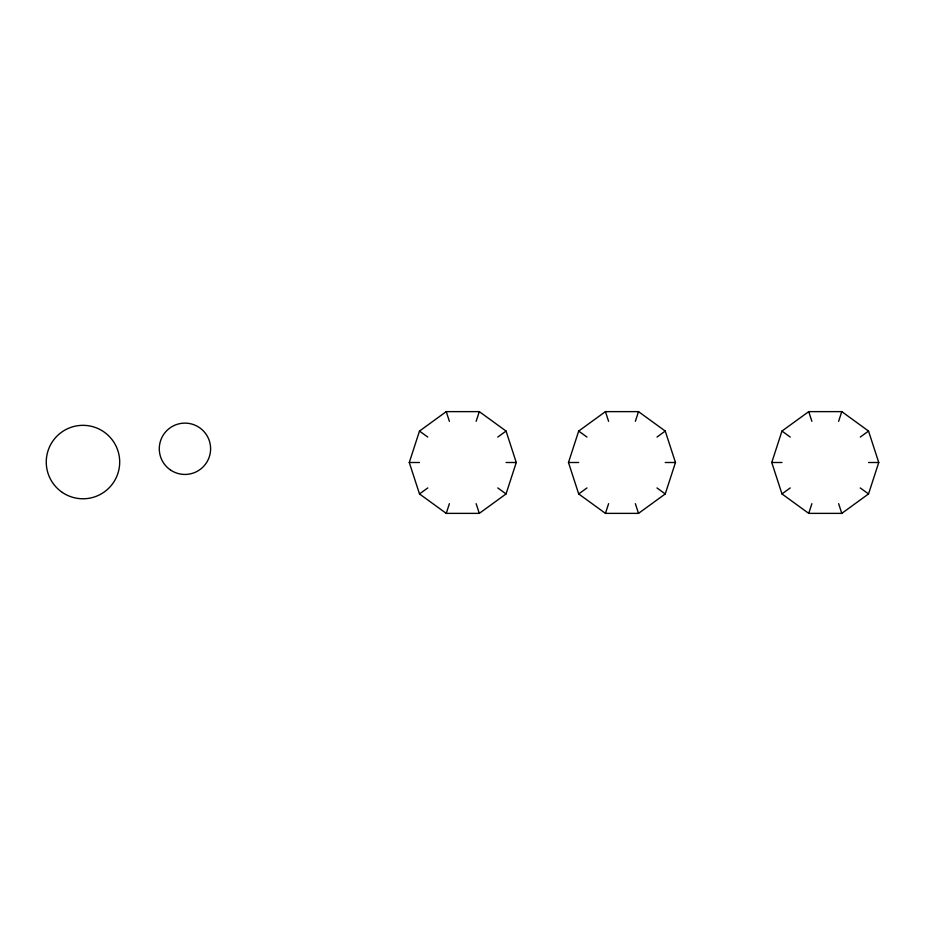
<?xml version="1.0" encoding="UTF-8"?>
<svg xmlns="http://www.w3.org/2000/svg" width="925" height="925" viewBox="0 0 925 925"><rect width="100%" height="100%" fill="white"/><g stroke="black" fill="none" stroke-linecap="round" stroke-linejoin="round"><path stroke-width="1.39" d="M409.278 462.5L419.499 431.062L446.243 411.625L479.3 411.625L506.056 431.062L516.266 462.5L506.056 493.938L479.3 513.375L446.243 513.375L419.499 493.938L409.278 462.5L419.499 462.5M446.243 513.375L449.4 503.663M476.144 421.337L479.3 411.625M568.482 462.5L578.692 431.062L605.447 411.625L638.504 411.625L665.248 431.062L675.47 462.5L665.248 493.938L638.504 513.375L605.447 513.375L578.692 493.938L568.482 462.5L578.692 462.5M605.447 513.375L608.604 503.663M635.348 421.337L638.504 411.625M771.762 462.5L781.972 431.062L808.728 411.625L841.785 411.625L868.529 431.062L878.75 462.5L868.529 493.938L841.785 513.375L808.728 513.375L781.972 493.938L771.762 462.5L781.972 462.5M808.728 513.375L811.884 503.663M838.628 421.337L841.785 411.625M419.499 493.938L427.766 487.938M497.789 437.062L506.056 431.062M578.692 493.938L586.959 487.938M656.981 437.062L665.248 431.062M781.972 493.938L790.239 487.938M860.273 437.062L868.529 431.062M506.056 462.5L516.266 462.5M665.248 462.5L675.47 462.5M868.529 462.5L878.75 462.5M781.972 431.062L790.239 437.062M860.273 487.938L868.529 493.938M578.692 431.062L586.959 437.062M656.981 487.938L665.248 493.938M419.499 431.062L427.766 437.062M497.789 487.938L506.056 493.938M808.728 411.625L811.884 421.337M838.628 503.663L841.785 513.375M605.447 411.625L608.604 421.337M635.348 503.663L638.504 513.375M446.243 411.625L449.4 421.337M476.144 503.663L479.3 513.375M62.391 492.47A36.723 36.723 0 0 0 119.602 464.674A36.723 36.723 0 0 0 66.924 429.027A36.723 36.723 0 0 0 62.391 492.47M170.558 470.039A25.669 25.669 0 0 0 210.542 450.614A25.669 25.669 0 0 0 173.727 425.697A25.669 25.669 0 0 0 170.558 470.039"/></g></svg>
